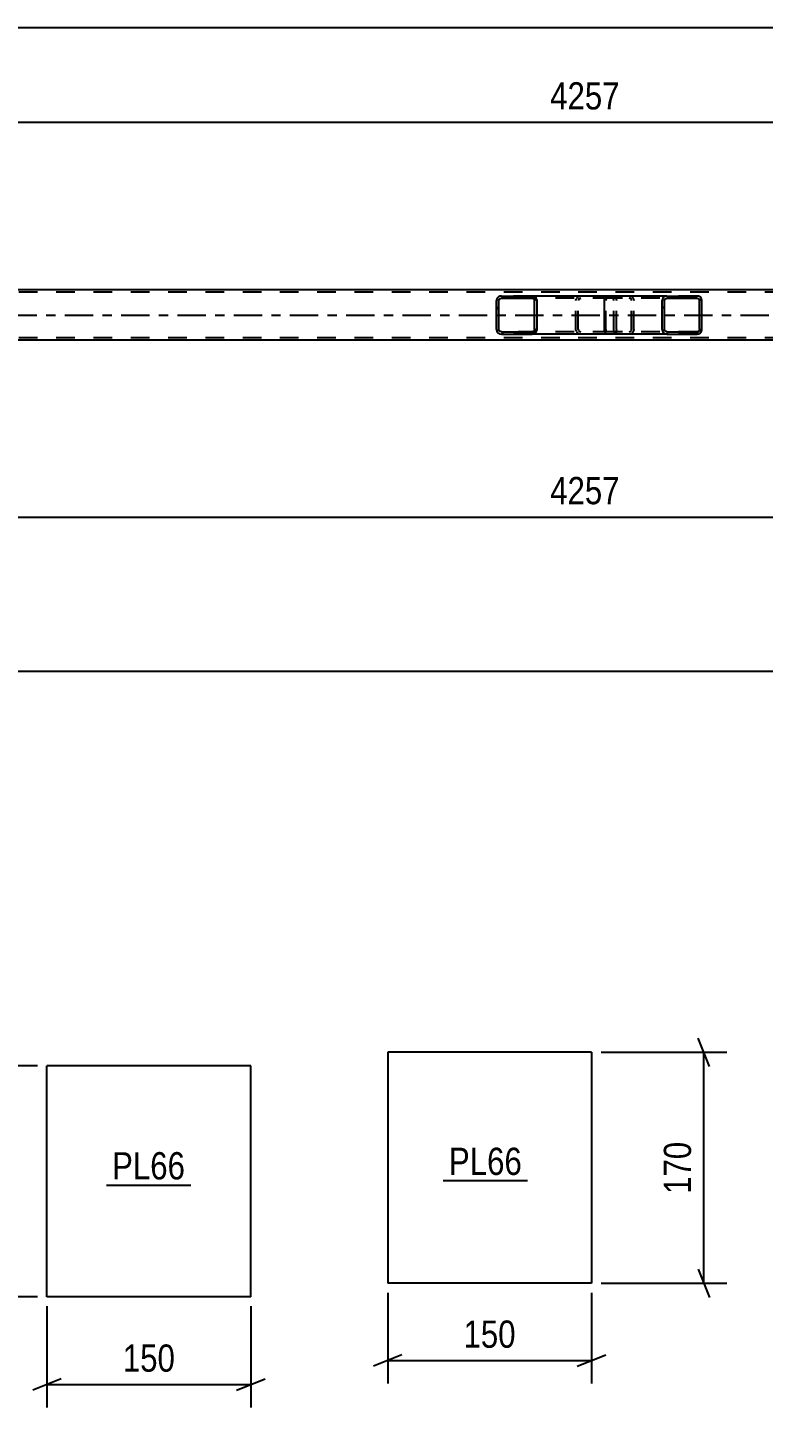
# Model space of a CAD drawing. Header units: millimetres. Extents: x 0 to 841, y 0 to 594.
# Drawn here: x 514.3 to 591.6, y 117.5 to 262.6 of the extents above; entities that cross this region are included whole.
import ezdxf

# ---------------------------------------------------------------- set-up
doc = ezdxf.new("R2010")
doc.units = ezdxf.units.MM
doc.linetypes.add('DXK_LINE_DOT2', pattern=[3.9198, 1.9599, -1.9599])
doc.linetypes.add('DXK_LINE_DOT3', pattern=[5.9187, 2.979, -0.9799, 0.9799, -0.9799])
doc.styles.add('Arial Narrow', font='ARIALN.TTF', dxfattribs={"height": 0.2})

# ---------------------------------------------------------------- blocks, each defined once
blk = doc.blocks.new('Part-272366151-3077 - 3073')
at = {"color": 2, "linetype": 'Continuous'}
for p, q in [((537.74, 153.39), (516.31, 153.39)), ((516.31, 129.1), (516.31, 153.39)), ((537.74, 129.1), (537.74, 153.39)), ((537.74, 129.1), (516.31, 129.1))]:
    blk.add_line(p, q, dxfattribs=at)
blk = doc.blocks.new('Part-272366151-3655 - 3615')
at = {"linetype": 'Continuous'}
h = blk.add_hatch(dxfattribs=at)
h.set_pattern_fill('', scale=0.7, style=0, pattern_type=0)
h.set_pattern_definition([(45, (585.1218, 234.0358), (-1.57154, 1.57154), [])])
h.paths.add_polyline_path([(585.16, 233.85), (585.12, 234.04), (585.01, 234.19), (584.85, 234.3), (584.66, 234.33), (581.47, 234.33), (581.28, 234.3), (581.12, 234.19), (581.01, 234.04), (580.97, 233.85), (580.97, 230.81), (581.01, 230.63), (581.12, 230.47), (581.28, 230.37), (581.47, 230.33), (584.66, 230.33), (584.85, 230.37), (585.01, 230.47), (585.12, 230.63), (585.16, 230.81)])
h.paths.add_polyline_path([(584.89, 230.72), (584.84, 230.64), (584.75, 230.59), (584.66, 230.57), (581.47, 230.57), (581.38, 230.59), (581.3, 230.64), (581.24, 230.72), (581.22, 230.81), (581.22, 233.85), (581.24, 233.94), (581.3, 234.02), (581.38, 234.07), (581.47, 234.09), (584.66, 234.09), (584.75, 234.07), (584.84, 234.02), (584.89, 233.94), (584.91, 233.85), (584.91, 230.81)])
at = {"color": 2, "linetype": 'Continuous'}
for p, q in [((574.9, 233.85), (574.92, 234.04)), ((574.9, 230.81), (574.9, 233.85)), ((574.92, 234.04), (574.98, 234.19)), ((574.98, 234.19), (575.07, 234.3)), ((575.07, 234.3), (575.17, 234.33)), ((581.47, 234.33), (575.17, 234.33)), ((581.01, 234.04), (580.97, 233.85)), ((580.97, 230.81), (580.97, 233.85)), ((581.22, 233.85), (581.24, 233.94)), ((581.22, 230.81), (581.22, 233.85)), ((581.24, 233.94), (581.3, 234.02)), ((581.47, 234.33), (581.28, 234.3)), ((581.3, 234.02), (581.38, 234.07)), ((581.38, 234.07), (581.47, 234.09)), ((581.47, 234.33), (584.66, 234.33)), ((581.47, 234.09), (584.66, 234.09)), ((584.85, 234.3), (584.66, 234.33)), ((584.66, 234.09), (584.75, 234.07)), ((584.75, 234.07), (584.84, 234.02)), ((584.84, 234.02), (584.89, 233.94)), ((584.89, 233.94), (584.91, 233.85)), ((584.91, 230.81), (584.91, 233.85)), ((585.16, 233.85), (585.12, 234.04)), ((585.16, 230.81), (585.16, 233.85)), ((574.92, 230.63), (574.9, 230.81)), ((580.97, 230.81), (581.01, 230.63)), ((581.24, 230.72), (581.22, 230.81)), ((581.3, 230.64), (581.24, 230.72)), ((584.89, 230.72), (584.84, 230.64)), ((584.91, 230.81), (584.89, 230.72)), ((585.12, 230.63), (585.16, 230.81)), ((574.98, 230.47), (574.92, 230.63)), ((575.07, 230.37), (574.98, 230.47)), ((575.17, 230.33), (575.07, 230.37)), ((581.47, 230.33), (575.17, 230.33)), ((581.28, 230.37), (581.47, 230.33)), ((581.38, 230.59), (581.3, 230.64)), ((581.47, 230.57), (581.38, 230.59)), ((581.47, 230.57), (584.66, 230.57)), ((581.47, 230.33), (584.66, 230.33)), ((584.75, 230.59), (584.66, 230.57)), ((584.66, 230.33), (584.85, 230.37)), ((584.84, 230.64), (584.75, 230.59))]:
    blk.add_line(p, q, dxfattribs=at)
at = {"color": 7, "linetype": 'DXK_LINE_DOT2'}
for p, q in [((575.05, 233.94), (575.04, 233.85)), ((575.04, 230.81), (575.04, 233.85)), ((575.08, 234.02), (575.05, 233.94)), ((575.12, 234.07), (575.08, 234.02)), ((575.17, 234.09), (575.12, 234.07)), ((584.66, 234.09), (575.17, 234.09)), ((576.16, 234.09), (576.16, 234.33)), ((577.51, 234.33), (577.7, 234.3)), ((577.6, 234.07), (577.51, 234.09)), ((577.68, 234.02), (577.6, 234.07)), ((577.74, 233.94), (577.68, 234.02)), ((577.76, 233.85), (577.74, 233.94)), ((577.76, 230.81), (577.76, 233.85)), ((577.97, 234.04), (578.01, 233.85)), ((578.01, 230.81), (578.01, 233.85)), ((584.66, 234.33), (581.47, 234.33)), ((575.04, 230.81), (575.05, 230.72)), ((575.05, 230.72), (575.08, 230.64)), ((577.68, 230.64), (577.74, 230.72)), ((577.74, 230.72), (577.76, 230.81)), ((578.01, 230.81), (577.97, 230.63)), ((575.08, 230.64), (575.12, 230.59)), ((575.12, 230.59), (575.17, 230.57)), ((584.66, 230.57), (575.17, 230.57)), ((576.16, 230.33), (576.16, 230.57)), ((577.51, 230.57), (577.6, 230.59)), ((577.7, 230.37), (577.51, 230.33)), ((577.6, 230.59), (577.68, 230.64)), ((584.66, 230.33), (581.47, 230.33))]:
    blk.add_line(p, q, dxfattribs=at)
for centre, start, end in [((577.52, 233.84), 23.8494, 68.8059), ((577.52, 230.83), 291.1941, 336.1506)]:
    blk.add_arc(centre, 0.492, start, end, dxfattribs=at)
at = {"color": 2, "linetype": 'Continuous'}
for centre, start, end in [((581.46, 233.84), 111.1941, 156.1506), ((584.67, 233.84), 23.8494, 68.8059), ((581.46, 230.83), 203.8494, 248.8059), ((584.67, 230.83), 291.1941, 336.1506)]:
    blk.add_arc(centre, 0.492, start, end, dxfattribs=at)
blk = doc.blocks.new('Part-272366151-3656 - 3615')
at = {"linetype": 'Continuous'}
h = blk.add_hatch(dxfattribs=at)
h.set_pattern_fill('', scale=0.7, style=0, pattern_type=0)
h.set_pattern_definition([(45, (567.7765, 234.0358), (-1.57154, 1.57154), [])])
h.paths.add_polyline_path([(567.82, 233.85), (567.78, 234.04), (567.67, 234.19), (567.5, 234.3), (567.3, 234.33), (564.07, 234.33), (563.87, 234.3), (563.71, 234.19), (563.6, 234.04), (563.56, 233.85), (563.56, 230.81), (563.6, 230.63), (563.71, 230.47), (563.87, 230.37), (564.07, 230.33), (567.3, 230.33), (567.5, 230.37), (567.67, 230.47), (567.78, 230.63), (567.82, 230.81)])
h.paths.add_polyline_path([(567.54, 230.72), (567.49, 230.64), (567.4, 230.59), (567.3, 230.57), (564.07, 230.57), (563.97, 230.59), (563.89, 230.64), (563.83, 230.72), (563.81, 230.81), (563.81, 233.85), (563.83, 233.94), (563.89, 234.02), (563.97, 234.07), (564.07, 234.09), (567.3, 234.09), (567.4, 234.07), (567.49, 234.02), (567.54, 233.94), (567.56, 233.85), (567.56, 230.81)])
at = {"color": 2, "linetype": 'Continuous'}
for p, q in [((563.6, 234.04), (563.56, 233.85)), ((563.56, 230.81), (563.56, 233.85)), ((563.81, 233.85), (563.83, 233.94)), ((563.81, 230.81), (563.81, 233.85)), ((563.83, 233.94), (563.89, 234.02)), ((564.07, 234.33), (563.87, 234.3)), ((563.89, 234.02), (563.97, 234.07)), ((563.97, 234.07), (564.07, 234.09)), ((564.07, 234.33), (567.3, 234.33)), ((564.07, 234.09), (567.3, 234.09)), ((575.17, 234.33), (567.3, 234.33)), ((567.5, 234.3), (567.3, 234.33)), ((567.3, 234.09), (567.4, 234.07)), ((567.4, 234.07), (567.49, 234.02)), ((567.49, 234.02), (567.54, 233.94)), ((567.54, 233.94), (567.56, 233.85)), ((567.56, 230.81), (567.56, 233.85)), ((567.82, 233.85), (567.78, 234.04)), ((567.82, 230.81), (567.82, 233.85)), ((563.56, 230.81), (563.6, 230.63)), ((563.83, 230.72), (563.81, 230.81)), ((563.89, 230.64), (563.83, 230.72)), ((567.54, 230.72), (567.49, 230.64)), ((567.56, 230.81), (567.54, 230.72)), ((567.78, 230.63), (567.82, 230.81)), ((563.87, 230.37), (564.07, 230.33)), ((563.97, 230.59), (563.89, 230.64)), ((564.07, 230.57), (563.97, 230.59)), ((564.07, 230.57), (567.3, 230.57)), ((564.07, 230.33), (567.3, 230.33)), ((567.4, 230.59), (567.3, 230.57)), ((567.3, 230.33), (567.5, 230.37)), ((575.17, 230.33), (567.3, 230.33)), ((567.49, 230.64), (567.4, 230.59))]:
    blk.add_line(p, q, dxfattribs=at)
at = {"color": 7, "linetype": 'DXK_LINE_DOT2'}
for p, q in [((567.3, 234.33), (564.07, 234.33)), ((575.65, 234.09), (564.07, 234.09)), ((571.91, 233.85), (571.95, 234.04)), ((571.91, 230.81), (571.91, 233.85)), ((572.18, 233.94), (572.16, 233.85)), ((572.16, 230.81), (572.16, 233.85)), ((572.24, 234.02), (572.18, 233.94)), ((572.22, 234.3), (572.42, 234.33)), ((572.24, 234.02), (572.26, 234.04)), ((572.26, 234.04), (572.32, 234.07)), ((572.32, 234.07), (572.42, 234.09)), ((575.65, 234.33), (575.17, 234.33)), ((575.65, 234.33), (575.85, 234.3)), ((575.75, 234.07), (575.65, 234.09)), ((575.83, 234.02), (575.75, 234.07)), ((575.89, 233.94), (575.83, 234.02)), ((575.91, 233.85), (575.89, 233.94)), ((575.91, 230.81), (575.91, 233.85)), ((576.13, 234.04), (576.16, 233.85)), ((576.16, 230.81), (576.16, 233.85)), ((571.95, 230.63), (571.91, 230.81)), ((572.16, 230.81), (572.18, 230.72)), ((572.18, 230.72), (572.24, 230.64)), ((575.83, 230.64), (575.89, 230.72)), ((575.89, 230.72), (575.91, 230.81)), ((576.16, 230.81), (576.13, 230.63)), ((575.65, 230.57), (564.07, 230.57)), ((567.3, 230.33), (564.07, 230.33)), ((572.42, 230.33), (572.22, 230.37)), ((572.24, 230.64), (572.26, 230.63)), ((572.26, 230.63), (572.32, 230.59)), ((572.32, 230.59), (572.42, 230.57)), ((575.65, 230.33), (575.17, 230.33)), ((575.65, 230.57), (575.75, 230.59)), ((575.85, 230.37), (575.65, 230.33)), ((575.75, 230.59), (575.83, 230.64))]:
    blk.add_line(p, q, dxfattribs=at)
at = {"color": 2, "linetype": 'Continuous'}
for centre, start, end in [((564.05, 233.83), 110.7583, 155.68), ((567.32, 233.83), 24.32, 69.2417), ((564.05, 230.83), 204.32, 249.2417), ((567.32, 230.83), 290.7583, 335.68)]:
    blk.add_arc(centre, 0.496, start, end, dxfattribs=at)
at = {"color": 7, "linetype": 'DXK_LINE_DOT2'}
for centre, start, end in [((572.4, 233.83), 110.7583, 155.6801), ((575.67, 233.83), 24.3199, 69.2417), ((572.4, 230.83), 204.3199, 249.2417), ((575.67, 230.83), 290.7583, 335.6801)]:
    blk.add_arc(centre, 0.496, start, end, dxfattribs=at)
blk = doc.blocks.new('Part-272366151-3804 - 3615')
at = {"color": 7, "linetype": 'DXK_LINE_DOT2'}
for p, q in [((754.43, 234.73), (91.69, 234.73)), ((754.43, 229.93), (91.69, 229.93))]:
    blk.add_line(p, q, dxfattribs=at)
at = {"color": 2, "linetype": 'Continuous'}
for p, q in [((657.19, 234.97), (492.92, 234.97)), ((754.43, 229.69), (237.51, 229.69))]:
    blk.add_line(p, q, dxfattribs=at)
at = {"color": 7, "linetype": 'DXK_LINE_DOT3'}
blk.add_line((92.03, 232.33), (754.43, 232.33), dxfattribs=at)
blk = doc.blocks.new('Part-272366151-3045 - 3041')
at = {"color": 2, "linetype": 'Continuous'}
for p, q in [((573.55, 154.81), (552.12, 154.81)), ((552.12, 154.81), (552.12, 130.52)), ((573.55, 154.81), (573.55, 130.52)), ((573.55, 130.52), (552.12, 130.52))]:
    blk.add_line(p, q, dxfattribs=at)
blk = doc.blocks.new('StraightDimension-272366151-3079 - 3073')
at = {"color": 7, "linetype": 'Continuous'}
for p, q in [((516.31, 128.1), (516.31, 117.47)), ((537.74, 128.1), (537.74, 117.47)), ((517.81, 120.47), (514.81, 119.27)), ((536.24, 119.27), (539.24, 120.47)), ((516.31, 119.87), (537.74, 119.87))]:
    blk.add_line(p, q, dxfattribs=at)
at = {"color": 0}
blk.add_wipeout([(530.36, 120.62), (530.36, 124.82), (523.68, 124.82), (523.68, 120.62)], dxfattribs=at)
at = {"color": 3, "style": 'Arial Narrow'}
blk.add_text('150', height=2.863, dxfattribs=at).set_placement((524.28, 121.22))
blk = doc.blocks.new('StraightDimension-272366151-3090 - 3073')
at = {"color": 7, "linetype": 'Continuous'}
for p, q in [((509.14, 151.89), (507.94, 154.89)), ((515.31, 153.39), (505.69, 153.39)), ((508.54, 129.1), (508.54, 153.39)), ((507.94, 130.6), (509.14, 127.6)), ((515.31, 129.1), (505.69, 129.1))]:
    blk.add_line(p, q, dxfattribs=at)
at = {"color": 0}
blk.add_wipeout([(507.79, 144.59), (503.59, 144.59), (503.59, 137.9), (507.79, 137.9)], dxfattribs=at)
at = {"color": 3, "style": 'Arial Narrow'}
blk.add_text('170', height=2.863, rotation=90.0002, dxfattribs=at).set_placement((507.19, 138.5))
blk = doc.blocks.new('StraightDimension-272366151-3886 - 3615')
at = {"color": 7, "linetype": 'Continuous'}
blk.add_line((487.72, 252.6), (657.99, 252.6), dxfattribs=at)
at = {"color": 0}
blk.add_wipeout([(577.11, 253.35), (577.11, 257.55), (568.6, 257.55), (568.6, 253.35)], dxfattribs=at)
at = {"color": 3, "style": 'Arial Narrow'}
blk.add_text('4257', height=2.863, dxfattribs=at).set_placement((569.2, 253.95))
blk = doc.blocks.new('StraightDimension-272366151-3920 - 3615')
at = {"color": 7, "linetype": 'Continuous'}
blk.add_line((487.72, 211.09), (657.99, 211.09), dxfattribs=at)
at = {"color": 0}
blk.add_wipeout([(577.11, 211.84), (577.11, 216.04), (568.6, 216.04), (568.6, 211.84)], dxfattribs=at)
at = {"color": 3, "style": 'Arial Narrow'}
blk.add_text('4257', height=2.863, dxfattribs=at).set_placement((569.2, 212.44))
blk = doc.blocks.new('StraightDimension-272366151-3873 - 3615')
at = {"color": 7, "linetype": 'Continuous'}
blk.add_line((90.39, 194.9), (763.69, 194.9), dxfattribs=at)
blk = doc.blocks.new('StraightDimension-272366151-3940 - 3615')
at = {"color": 7, "linetype": 'Continuous'}
blk.add_line((91.02, 262.56), (763.05, 262.56), dxfattribs=at)
blk = doc.blocks.new('StraightDimension-272366151-3047 - 3041')
at = {"color": 7, "linetype": 'Continuous'}
for p, q in [((585.96, 153.31), (584.76, 156.31)), ((574.55, 154.81), (587.76, 154.81)), ((585.36, 130.52), (585.36, 154.81)), ((584.76, 132.02), (585.96, 129.02)), ((574.55, 130.52), (587.76, 130.52))]:
    blk.add_line(p, q, dxfattribs=at)
at = {"color": 0}
blk.add_wipeout([(584.61, 146.01), (580.41, 146.01), (580.41, 139.32), (584.61, 139.32)], dxfattribs=at)
at = {"color": 3, "style": 'Arial Narrow'}
blk.add_text('170', height=2.863, rotation=90.0002, dxfattribs=at).set_placement((584.01, 139.92))
blk = doc.blocks.new('StraightDimension-272366151-3058 - 3041')
at = {"color": 7, "linetype": 'Continuous'}
for p, q in [((552.12, 129.52), (552.12, 119.99)), ((573.55, 129.52), (573.55, 119.99)), ((553.62, 122.99), (550.62, 121.79)), ((552.12, 122.39), (573.55, 122.39)), ((572.05, 121.79), (575.05, 122.99))]:
    blk.add_line(p, q, dxfattribs=at)
at = {"color": 0}
blk.add_wipeout([(566.18, 123.14), (566.18, 127.34), (559.49, 127.34), (559.49, 123.14)], dxfattribs=at)
at = {"color": 3, "style": 'Arial Narrow'}
blk.add_text('150', height=2.863, dxfattribs=at).set_placement((560.09, 123.74))
blk = doc.blocks.new('Mark-272366151-3075 - 3073')
at = {"color": 0}
blk.add_wipeout([(530.83, 141.44), (530.83, 144.44), (523.15, 144.44), (523.15, 141.44)], dxfattribs=at)
blk.add_wipeout([(530.83, 141.44), (530.83, 144.44), (523.15, 144.44), (523.15, 141.44)], dxfattribs=at)
at = {"color": 30, "linetype": 'Continuous'}
blk.add_line((522.55, 140.84), (531.43, 140.84), dxfattribs=at)
at = {"color": 3, "style": 'Arial Narrow'}
blk.add_text('PL66', height=2.863, dxfattribs=at).set_placement((523.15, 141.44))
blk = doc.blocks.new('Mark-272366151-3043 - 3041')
at = {"color": 0}
blk.add_wipeout([(566.23, 141.91), (566.23, 144.91), (558.56, 144.91), (558.56, 141.91)], dxfattribs=at)
blk.add_wipeout([(566.23, 141.91), (566.23, 144.91), (558.56, 144.91), (558.56, 141.91)], dxfattribs=at)
at = {"color": 30, "linetype": 'Continuous'}
blk.add_line((557.96, 141.31), (566.83, 141.31), dxfattribs=at)
at = {"color": 3, "style": 'Arial Narrow'}
blk.add_text('PL66', height=2.863, dxfattribs=at).set_placement((558.56, 141.91))

msp = doc.modelspace()

# ---------------------------------------------------------------- block references
for name in ['StraightDimension-272366151-3886 - 3615', 'Part-272366151-3804 - 3615', 'Part-272366151-3656 - 3615', 'Part-272366151-3655 - 3615', 'StraightDimension-272366151-3920 - 3615', 'StraightDimension-272366151-3047 - 3041', 'Part-272366151-3045 - 3041', 'Part-272366151-3077 - 3073', 'StraightDimension-272366151-3079 - 3073']:
    msp.add_blockref(name, (0, 0))

# ---------------------------------------------------------------- next in the draw order: block references
for name in ['StraightDimension-272366151-3940 - 3615', 'StraightDimension-272366151-3873 - 3615', 'StraightDimension-272366151-3090 - 3073', 'Mark-272366151-3075 - 3073', 'Mark-272366151-3043 - 3041', 'StraightDimension-272366151-3058 - 3041']:
    msp.add_blockref(name, (0, 0))

doc.saveas('drawing.dxf')
